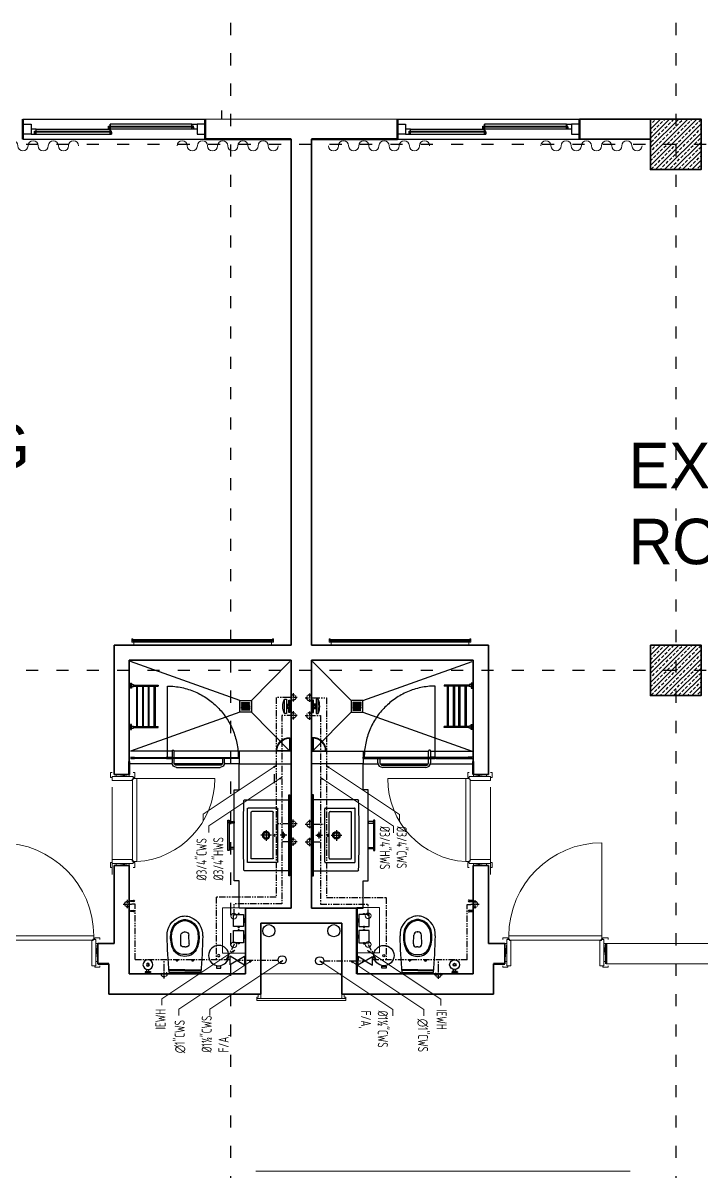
# Model space of a CAD drawing. Header units: millimetres. Extents: x 626118 to 667468, y 4481694 to 4492717.
# Drawn here: x 646910 to 647580, y 4484726 to 4485861 of the extents above; entities that cross this region are included whole.
import ezdxf

# ---------------------------------------------------------------- set-up
doc = ezdxf.new("R2010")
doc.units = ezdxf.units.MM
for name, pattern in [('ACAD_ISO03W100', [30, 12, -18]), ('DASHDOT', [1, 0.5, -0.25, 0, -0.25]), ('DUZ', [500, 500]), ('HIDDEN', [0.375, 0.25, -0.125]), ('HIDDEN2', [0.1875, 0.125, -0.0625]), ('PHANTOM', [2.5, 1.25, -0.25, 0.25, -0.25, 0.25, -0.25])]:
    doc.linetypes.add(name, pattern=pattern)
doc.layers.get('0').update_dxf_attribs({"color": 1, "linetype": 'DUZ'})
for name, color, linetype in [('0 MC MAHAL', 94, 'Continuous'), ('a_cam', 161, 'Continuous'), ('a_gorunus', 233, 'Continuous'), ('a_mobilya', 1, 'Continuous'), ('a_mobilya_tarama', 253, 'Continuous'), ('a_seramik', 241, 'Continuous'), ('a_seramik_tarama', 85, 'Continuous'), ('a_vitrifiye', 195, 'Continuous'), ('AGAC', 116, 'Continuous'), ('CWS', 2, 'DASHDOT'), ('GI-PIPE', 4, 'Continuous'), ('KOLTAR_F', 145, 'Continuous'), ('PEN', 161, 'Continuous'), ('PL-CWS', 80, 'PHANTOM'), ('PL_TEXT', 3, 'Continuous'), ('söve', 26, 'DUZ'), ('TESİSAT', 57, 'Continuous')]:
    doc.layers.add(name, color=color, linetype=linetype)
for name, color, linetype, lineweight in [('cam', 143, 'Continuous', 20), ('DUV', 220, 'Continuous', 50), ('DUVAR', 7, 'Continuous', 35), ('FE_MOBTEF.2', 33, 'Continuous', 18), ('FE_PERDE', 205, 'Continuous', 15), ('gor25', 142, 'Continuous', 25), ('iç duvar', 7, 'Continuous', 50), ('KAPEN', 151, 'Continuous', 9), ('KOLON_F', 3, 'Continuous', 35), ('sabt_tef', 181, 'Continuous', 30), ('WH', 7, 'Continuous', 5)]:
    doc.layers.add(name, color=color, linetype=linetype, lineweight=lineweight)
doc.styles.add('din.shx', font='din.shx', dxfattribs={"width": 0.7})

# ---------------------------------------------------------------- blocks, each defined once
blk = doc.blocks.new('new block')
at = {"layer": 'KAPEN'}
for p, q in [((105202.053, 48261.86), (105202.02, 48261.86)), ((105202.053, 48261.853), (105202.053, 48261.86)), ((105202.063, 48261.853), (105202.053, 48261.853)), ((105202.063, 48261.047), (105202.063, 48261.853)), ((105201.25, 48261.04), (105202.053, 48261.04)), ((105202.053, 48261.047), (105202.063, 48261.047)), ((105202.053, 48261.04), (105202.053, 48261.047))]:
    blk.add_line(p, q, dxfattribs=at)
for points in [[(105202.055, 48261.92), (105202.04, 48261.92), (105202.04, 48261.87), (105202.055, 48261.87)], [(105202.265, 48261.92), (105202.28, 48261.92), (105202.28, 48261.87), (105202.265, 48261.87)], [(105202.02, 48261.04), (105202.02, 48261.86)], [(105202.225, 48261.88), (105202.225, 48261.9), (105202.095, 48261.88), (105202.095, 48261.9)], [(105202.055, 48260.98), (105202.04, 48260.98), (105202.04, 48261.03), (105202.055, 48261.03)], [(105202.225, 48261.02), (105202.225, 48261), (105202.095, 48261.02), (105202.095, 48261)], [(105202.265, 48260.98), (105202.28, 48260.98), (105202.28, 48261.03), (105202.265, 48261.03)]]:
    blk.add_lwpolyline(points, dxfattribs=at)
for points in [[(105202.055, 48261.88), (105202.055, 48261.855), (105202.065, 48261.855), (105202.065, 48261.84), (105202.265, 48261.84), (105202.265, 48261.88)], [(105202.055, 48261.02), (105202.055, 48261.045), (105202.065, 48261.045), (105202.065, 48261.06), (105202.265, 48261.06), (105202.265, 48261.02)]]:
    blk.add_lwpolyline(points, close=True, dxfattribs=at)
blk.add_arc((105202.071, 48261.04), 0.822, 93.6023, 180, dxfattribs=at)
blk = doc.blocks.new('K210')
for p, q in [((0.04, 0.985), (0.04, 0.032)), ((0.04, 0.032), (0.047, 0.032)), ((0.047, 0.032), (0.047, 0.022)), ((0.047, 0.022), (0.953, 0.022)), ((0.953, 0.032), (0.96, 0.032)), ((0.953, 0.022), (0.953, 0.032)), ((0.96, 0.032), (0.96, 0.065))]:
    blk.add_line(p, q)
for points in [[(-0.02, 0.03), (-0.02, 0.045), (0.03, 0.045), (0.03, 0.03)], [(0.04, 0.065), (0.96, 0.065)], [(1.02, 0.03), (1.02, 0.045), (0.97, 0.045), (0.97, 0.03)], [(0.02, -0.19), (0, -0.19), (0.02, -0.01), (0, -0.01)], [(0.98, -0.19), (1, -0.19), (0.98, -0.01), (1, -0.01)], [(-0.02, -0.23), (-0.02, -0.245), (0.03, -0.245), (0.03, -0.23)], [(1.02, -0.23), (1.02, -0.245), (0.97, -0.245), (0.97, -0.23)]]:
    blk.add_lwpolyline(points)
for points in [[(0.02, 0.03), (0.045, 0.03), (0.045, 0.02), (0.06, 0.02), (0.06, -0.23), (0.02, -0.23)], [(0.98, 0.03), (0.955, 0.03), (0.955, 0.02), (0.94, 0.02), (0.94, -0.23), (0.98, -0.23)]]:
    blk.add_lwpolyline(points, close=True)
blk.add_arc((0.04, 0.065), 0.92, 0, 90)
blk = doc.blocks.new('rgtkjıtdkfgölv')
at = {"layer": 'FE_MOBTEF.2'}
for p, q in [((104445.908, 48877.932), (104445.888, 48877.932)), ((104445.888, 48877.932), (104445.888, 48877.902)), ((104445.888, 48877.902), (104445.898, 48877.902)), ((104445.898, 48877.914), (104445.898, 48877.922)), ((104445.898, 48877.922), (104447.278, 48877.922)), ((104445.898, 48877.922), (104445.908, 48877.922)), ((104445.898, 48877.902), (104445.898, 48877.922)), ((104445.898, 48877.908), (104445.898, 48877.914)), ((104445.898, 48877.914), (104447.278, 48877.914)), ((104447.278, 48877.914), (104445.898, 48877.914)), ((104447.278, 48877.908), (104445.898, 48877.908)), ((104445.908, 48877.932), (104445.908, 48877.962)), ((104445.908, 48877.922), (104445.908, 48877.932)), ((104447.261, 48877.932), (104445.914, 48877.932)), ((104447.268, 48877.932), (104447.268, 48877.962)), ((104447.268, 48877.932), (104447.288, 48877.932)), ((104447.268, 48877.922), (104447.268, 48877.932)), ((104447.278, 48877.922), (104447.268, 48877.922)), ((104447.278, 48877.902), (104447.278, 48877.922)), ((104447.278, 48877.922), (104447.278, 48877.914)), ((104447.278, 48877.914), (104447.278, 48877.908)), ((104447.288, 48877.902), (104447.278, 48877.902)), ((104447.288, 48877.932), (104447.288, 48877.902))]:
    blk.add_line(p, q, dxfattribs=at)
blk = doc.blocks.new('urejjnjf')
at = {"layer": 'sabt_tef'}
for p, q in [((104450.066, 49042.304), (104449.756, 49042.304)), ((104449.911, 49042.284), (104449.756, 49042.284)), ((104449.911, 49042.276), (104449.756, 49042.276)), ((104449.911, 49042.284), (104450.066, 49042.284)), ((104449.911, 49042.276), (104450.066, 49042.276)), ((104449.846, 49042.184), (104449.822, 49042.184)), ((104449.834, 49042.195), (104449.834, 49042.184)), ((104449.834, 49042.173), (104449.834, 49042.184)), ((104449.976, 49042.184), (104450.001, 49042.184)), ((104449.989, 49042.195), (104449.989, 49042.184)), ((104449.989, 49042.173), (104449.989, 49042.184)), ((104449.87, 49042.02), (104449.872, 49041.935)), ((104449.911, 49042.051), (104449.9, 49042.051)), ((104449.911, 49042.051), (104449.923, 49042.051)), ((104449.953, 49042.02), (104449.95, 49041.935)), ((104449.911, 49041.901), (104449.907, 49041.901)), ((104449.907, 49041.901), (104449.911, 49041.901)), ((104449.915, 49041.901), (104449.911, 49041.901)), ((104449.911, 49041.901), (104449.915, 49041.901))]:
    blk.add_line(p, q, dxfattribs=at)
for centre, major_axis, start_param, end_param in [((104454.736, 49041.852), (3.536, 3.536), 2.265542, 2.338186), ((104445.087, 49041.852), (-3.536, 3.536), 3.944999, 4.017643), ((104449.911, 49042.014), (0.0919, 0.0919), 0.785398, 1.997007), ((104449.9, 49042.015), (-0.0778, 0.0778), -0.884575, 0.555132), ((104449.834, 49042.184), (-0.0053, 0.0053), 3.926991, 7.068583), ((104449.834, 49042.184), (0.0053, 0.0053), 2.356194, 5.497787), ((104449.911, 49042.014), (-0.0919, 0.0919), 4.286178, 5.497787), ((104449.922, 49042.015), (0.0778, 0.0778), 5.728053, 7.16776), ((104449.989, 49042.184), (-0.0053, 0.0053), 3.926991, 7.068583), ((104449.989, 49042.184), (0.0053, 0.0053), 2.356194, 5.497787), ((104450.07, 49041.955), (0.212, 0.212), 1.997007, 2.51551), ((104450.07, 49041.955), (0.205, 0.205), 2.057267, 2.51551), ((104449.9, 49042.021), (0.0212, 0.0212), 0.785398, 2.385987), ((104449.923, 49042.021), (-0.0212, 0.0212), 3.897198, 5.497787), ((104449.752, 49041.955), (0.205, 0.205), 5.338472, 5.796715), ((104449.752, 49041.955), (0.212, 0.212), 5.338472, 5.856974), ((104449.926, 49041.931), (-0.134, 0.134), 0.731068, 1.971798), ((104449.926, 49041.931), (0.109, 0.109), 2.51551, 3.542594), ((104449.926, 49041.931), (-0.102, 0.102), 0.944713, 1.971798), ((104449.907, 49041.936), (-0.0247, 0.0247), 0.815191, 2.356194), ((104449.915, 49041.936), (0.0247, 0.0247), 3.926991, 5.467994), ((104449.896, 49041.931), (-0.102, 0.102), 2.740591, 3.767676), ((104449.896, 49041.931), (-0.109, 0.109), 2.740591, 3.767676), ((104449.896, 49041.931), (0.134, 0.134), 4.311388, 5.552117), ((104449.911, 49041.894), (0.0806, 0.0806), 3.542594, 3.926991), ((104449.911, 49041.894), (0.0735, 0.0735), 3.542594, 3.926991), ((104449.911, 49041.894), (-0.0735, 0.0735), 2.356194, 2.740591), ((104449.911, 49041.894), (-0.0806, 0.0806), 2.356194, 2.740591), ((104449.911, 49041.894), (0.106, 0.106), 3.542594, 3.926991), ((104449.911, 49041.894), (-0.106, 0.106), 2.356194, 2.740591)]:
    blk.add_ellipse(centre, major_axis=major_axis, ratio=1, start_param=start_param, end_param=end_param, dxfattribs=at)
blk = doc.blocks.new('sj4rıekfsdöşlçdoeköd')
blk.add_line((104449.338, 48901.752), (104449.338, 48901.767))
at = {"layer": 'a_cam'}
for p, q in [((104448.32, 48901.126), (104448.32, 48901.118)), ((104448.668, 48901.126), (104448.32, 48901.126)), ((104448.32, 48901.118), (104448.668, 48901.118)), ((104448.668, 48901.118), (104448.668, 48901.126)), ((104448.686, 48901.126), (104448.686, 48901.118)), ((104449.378, 48901.126), (104448.686, 48901.126)), ((104448.686, 48901.118), (104449.378, 48901.118)), ((104449.378, 48901.118), (104449.378, 48901.126))]:
    blk.add_line(p, q, dxfattribs=at)
at = {"layer": 'a_gorunus'}
for p, q in [((104448.724, 48901.18), (104448.312, 48901.18)), ((104449.221, 48901.18), (104448.746, 48901.18)), ((104449.388, 48901.18), (104449.242, 48901.18)), ((104448.723, 48901.056), (104448.312, 48901.056)), ((104449.388, 48901.056), (104448.743, 48901.056))]:
    blk.add_line(p, q, dxfattribs=at)
at = {"layer": 'a_mobilya'}
for p, q in [((104448.723, 48901.126), (104448.723, 48901.17)), ((104448.743, 48901.17), (104448.743, 48901.126)), ((104448.768, 48901.215), (104449.198, 48901.215)), ((104449.198, 48901.195), (104448.768, 48901.195)), ((104449.223, 48901.126), (104449.223, 48901.17)), ((104449.243, 48901.17), (104449.243, 48901.126)), ((104448.723, 48901.055), (104448.723, 48901.118)), ((104448.743, 48901.118), (104448.743, 48901.055))]:
    blk.add_line(p, q, dxfattribs=at)
for centre, major_axis, start_param, end_param in [((104448.768, 48901.17), (0.0318, 0.0318), 0.785398, 2.356194), ((104448.768, 48901.17), (0.0177, 0.0177), 0.785398, 2.356194), ((104449.198, 48901.17), (-0.0318, 0.0318), 3.926991, 5.497787), ((104449.198, 48901.17), (-0.0177, 0.0177), 3.926991, 5.497787), ((104448.733, 48901.055), (0.00707, 0.00707), 2.356194, 5.497787)]:
    blk.add_ellipse(centre, major_axis=major_axis, ratio=1, start_param=start_param, end_param=end_param, dxfattribs=at)
at = {"layer": 'a_mobilya_tarama', "linetype": 'HIDDEN2', "ltscale": 200}
for p, q in [((104449.393, 48900.67), (104448.312, 48901.056)), ((104449.508, 48900.67), (104449.888, 48901.056)), ((104449.41, 48900.626), (104449.41, 48900.621)), ((104449.49, 48900.626), (104449.41, 48900.626)), ((104449.41, 48900.621), (104449.49, 48900.621)), ((104449.41, 48900.603), (104449.41, 48900.598)), ((104449.49, 48900.603), (104449.41, 48900.603)), ((104449.41, 48900.598), (104449.49, 48900.598)), ((104449.41, 48900.592), (104449.41, 48900.587)), ((104449.49, 48900.592), (104449.41, 48900.592)), ((104449.41, 48900.587), (104449.49, 48900.587)), ((104449.41, 48900.58), (104449.41, 48900.575)), ((104449.49, 48900.58), (104449.41, 48900.58)), ((104449.41, 48900.575), (104449.49, 48900.575)), ((104449.411, 48900.65), (104449.411, 48900.645)), ((104449.491, 48900.65), (104449.411, 48900.65)), ((104449.411, 48900.645), (104449.491, 48900.645)), ((104449.411, 48900.638), (104449.411, 48900.633)), ((104449.491, 48900.638), (104449.411, 48900.638)), ((104449.411, 48900.633), (104449.491, 48900.633)), ((104449.411, 48900.615), (104449.411, 48900.61)), ((104449.491, 48900.615), (104449.411, 48900.615)), ((104449.411, 48900.61), (104449.491, 48900.61)), ((104449.49, 48900.621), (104449.49, 48900.626)), ((104449.49, 48900.598), (104449.49, 48900.603)), ((104449.49, 48900.587), (104449.49, 48900.592)), ((104449.49, 48900.575), (104449.49, 48900.58)), ((104449.491, 48900.645), (104449.491, 48900.65)), ((104449.491, 48900.633), (104449.491, 48900.638)), ((104449.491, 48900.61), (104449.491, 48900.615)), ((104449.393, 48900.555), (104448.312, 48900.168)), ((104449.508, 48900.555), (104449.888, 48900.168))]:
    blk.add_line(p, q, dxfattribs=at)
at = {"layer": 'a_seramik'}
for p, q in [((104449.388, 48902.606), (104449.388, 48902.337)), ((104449.45, 48902.606), (104449.388, 48902.606)), ((104449.338, 48902.337), (104449.338, 48901.437)), ((104449.388, 48902.337), (104449.338, 48902.337)), ((104449.338, 48901.437), (104449.388, 48901.437)), ((104449.388, 48901.437), (104449.388, 48901.18)), ((104449.388, 48901.18), (104449.9, 48901.18)), ((104449.388, 48901.056), (104449.388, 48901.18)), ((104449.9, 48901.056), (104449.388, 48901.056))]:
    blk.add_line(p, q, dxfattribs=at)
at = {"layer": 'a_seramik_tarama'}
for p, q in [((104448.85, 48901.18), (104448.85, 48901.195)), ((104449.15, 48901.18), (104449.15, 48901.195))]:
    blk.add_line(p, q, dxfattribs=at)
at = {"layer": 'a_vitrifiye'}
for p, q in [((104449.888, 48901.487), (104449.888, 48902.287)), ((104448.352, 48901.129), (104448.312, 48901.129)), ((104448.312, 48901.114), (104448.352, 48901.114)), ((104448.315, 48901.126), (104448.352, 48901.126)), ((104448.352, 48901.117), (104448.315, 48901.117)), ((104448.352, 48901.126), (104448.352, 48901.129)), ((104448.352, 48901.114), (104448.352, 48901.117)), ((104448.668, 48901.129), (104448.678, 48901.129)), ((104448.668, 48901.114), (104448.668, 48901.129)), ((104448.678, 48901.114), (104448.668, 48901.114)), ((104448.678, 48901.129), (104448.678, 48901.114)), ((104448.678, 48901.114), (104448.718, 48901.114)), ((104448.681, 48901.117), (104448.681, 48901.126)), ((104448.681, 48901.126), (104448.718, 48901.126)), ((104448.718, 48901.117), (104448.681, 48901.117)), ((104449.378, 48901.129), (104449.378, 48901.114)), ((104449.378, 48901.129), (104449.378, 48901.114)), ((104449.388, 48901.129), (104449.378, 48901.129)), ((104449.378, 48901.114), (104449.388, 48901.114)), ((104449.388, 48901.129), (104449.388, 48901.114)), ((104449.388, 48901.114), (104449.388, 48901.129))]:
    blk.add_line(p, q, dxfattribs=at)
at = {"layer": 'a_vitrifiye', "linetype": 'HIDDEN', "ltscale": 10}
for p, q in [((104448.678, 48901.129), (104448.678, 48900.411)), ((104448.718, 48901.129), (104448.678, 48901.129))]:
    blk.add_line(p, q, dxfattribs=at)
at = {"layer": 'a_vitrifiye', "linetype": 'HIDDEN'}
for p, q in [((104448.718, 48901.129), (104448.718, 48901.126)), ((104448.718, 48901.114), (104448.718, 48901.117))]:
    blk.add_line(p, q, dxfattribs=at)
at = {"layer": 'a_vitrifiye', "linetype": 'HIDDEN', "ltscale": 10}
blk.add_ellipse((104448.672, 48901.117), major_axis=(-0.499, 0.499), ratio=1, start_param=2.364699, end_param=3.928437, dxfattribs=at)
at = {"layer": 'sabt_tef'}
for p, q in [((104448.457, 48903.238), (104448.457, 48903.244)), ((104448.512, 48903.244), (104448.457, 48903.244)), ((104448.512, 48903.238), (104448.457, 48903.238)), ((104448.46, 48903.234), (104448.46, 48903.238)), ((104448.46, 48903.234), (104448.509, 48903.234)), ((104448.475, 48903.232), (104448.475, 48903.214)), ((104448.495, 48903.232), (104448.495, 48903.214)), ((104448.509, 48903.234), (104448.509, 48903.238)), ((104448.512, 48903.238), (104448.512, 48903.244)), ((104449.162, 48903.202), (104449.205, 48903.202)), ((104449.162, 48903.181), (104449.162, 48903.202)), ((104449.205, 48903.181), (104449.162, 48903.181)), ((104449.205, 48903.202), (104449.205, 48903.181)), ((104449.375, 48902.959), (104449.375, 48902.949)), ((104449.385, 48902.959), (104449.375, 48902.959)), ((104449.385, 48902.949), (104449.385, 48902.959)), ((104449.43, 48902.949), (104449.33, 48902.949)), ((104449.33, 48902.949), (104449.33, 48902.829)), ((104449.375, 48902.949), (104449.385, 48902.949)), ((104449.43, 48902.829), (104449.43, 48902.949)), ((104449.43, 48902.892), (104449.435, 48902.892)), ((104449.435, 48902.887), (104449.43, 48902.887)), ((104449.435, 48902.904), (104449.445, 48902.904)), ((104449.435, 48902.874), (104449.435, 48902.904)), ((104449.435, 48902.892), (104449.435, 48902.887)), ((104449.445, 48902.874), (104449.435, 48902.874)), ((104449.445, 48902.904), (104449.445, 48902.874)), ((104449.33, 48902.829), (104449.43, 48902.829)), ((104449.43, 48902.789), (104449.33, 48902.789)), ((104449.33, 48902.789), (104449.33, 48902.669)), ((104449.375, 48902.829), (104449.385, 48902.829)), ((104449.375, 48902.819), (104449.375, 48902.829)), ((104449.385, 48902.819), (104449.375, 48902.819)), ((104449.375, 48902.799), (104449.375, 48902.789)), ((104449.385, 48902.799), (104449.375, 48902.799)), ((104449.375, 48902.789), (104449.385, 48902.789)), ((104449.385, 48902.829), (104449.385, 48902.819)), ((104449.385, 48902.789), (104449.385, 48902.799)), ((104449.43, 48902.669), (104449.43, 48902.789)), ((104449.43, 48902.732), (104449.435, 48902.732)), ((104449.435, 48902.727), (104449.43, 48902.727)), ((104449.435, 48902.744), (104449.445, 48902.744)), ((104449.435, 48902.714), (104449.435, 48902.744)), ((104449.435, 48902.732), (104449.435, 48902.727)), ((104449.445, 48902.744), (104449.445, 48902.714)), ((104448.312, 48902.641), (104448.312, 48902.631)), ((104448.342, 48902.641), (104448.312, 48902.641)), ((104448.312, 48902.631), (104448.342, 48902.631)), ((104448.342, 48902.641), (104448.342, 48902.645)), ((104448.342, 48902.627), (104448.342, 48902.631)), ((104449.33, 48902.669), (104449.43, 48902.669)), ((104449.375, 48902.669), (104449.385, 48902.669)), ((104449.375, 48902.659), (104449.375, 48902.669)), ((104449.385, 48902.659), (104449.375, 48902.659)), ((104449.385, 48902.669), (104449.385, 48902.659)), ((104449.445, 48902.714), (104449.435, 48902.714)), ((104448.312, 48902.541), (104448.312, 48902.531)), ((104448.342, 48902.541), (104448.312, 48902.541)), ((104448.312, 48902.531), (104448.342, 48902.531)), ((104448.342, 48902.541), (104448.342, 48902.545)), ((104448.342, 48902.527), (104448.342, 48902.531)), ((104449.878, 48902.287), (104449.878, 48901.487)), ((104449.888, 48902.287), (104449.878, 48902.287)), ((104449.881, 48902.237), (104449.44, 48902.237)), ((104449.761, 48902.157), (104449.475, 48902.157)), ((104449.888, 48901.544), (104449.888, 48902.23)), ((104449.468, 48902.15), (104449.468, 48901.624)), ((104449.504, 48902.114), (104449.504, 48901.66)), ((104449.716, 48902.121), (104449.511, 48902.121)), ((104449.723, 48902.114), (104449.723, 48901.66)), ((104449.768, 48902.15), (104449.768, 48901.624)), ((104449.273, 48902.037), (104449.273, 48901.737)), ((104449.288, 48902.037), (104449.273, 48902.037)), ((104449.288, 48901.737), (104449.288, 48902.037)), ((104449.288, 48902.007), (104449.288, 48902.022)), ((104449.288, 48902.022), (104449.338, 48902.022)), ((104449.338, 48902.007), (104449.288, 48902.007)), ((104449.653, 48901.835), (104449.653, 48901.94)), ((104449.706, 48901.887), (104449.601, 48901.887)), ((104449.856, 48901.887), (104449.791, 48901.887)), ((104449.823, 48901.92), (104449.823, 48901.854)), ((104449.273, 48901.737), (104449.288, 48901.737)), ((104449.288, 48901.767), (104449.288, 48901.752)), ((104449.338, 48901.767), (104449.288, 48901.767)), ((104449.288, 48901.752), (104449.338, 48901.752)), ((104449.761, 48901.617), (104449.475, 48901.617)), ((104449.716, 48901.653), (104449.511, 48901.653)), ((104449.44, 48901.537), (104449.881, 48901.537)), ((104449.878, 48901.487), (104449.888, 48901.487)), ((104449.888, 48901.056), (104449.754, 48901.056)), ((104449.883, 48901.051), (104449.759, 48901.051)), ((104449.883, 48900.927), (104449.883, 48901.051)), ((104449.888, 48900.922), (104449.888, 48901.056)), ((104448.312, 48900.792), (104448.312, 48900.842)), ((104448.312, 48900.842), (104448.322, 48900.842)), ((104448.322, 48900.842), (104448.322, 48900.792)), ((104448.322, 48900.827), (104448.342, 48900.827)), ((104448.322, 48900.807), (104448.342, 48900.807)), ((104448.342, 48900.827), (104448.342, 48900.807)), ((104448.342, 48900.822), (104448.587, 48900.822)), ((104448.342, 48900.812), (104448.587, 48900.812)), ((104448.372, 48900.812), (104448.382, 48900.812)), ((104448.372, 48900.412), (104448.372, 48900.812)), ((104448.382, 48900.812), (104448.382, 48900.412)), ((104448.432, 48900.812), (104448.442, 48900.812)), ((104448.432, 48900.412), (104448.432, 48900.812)), ((104448.442, 48900.812), (104448.442, 48900.412)), ((104448.487, 48900.812), (104448.497, 48900.812)), ((104448.487, 48900.412), (104448.487, 48900.812)), ((104448.497, 48900.812), (104448.497, 48900.412)), ((104448.557, 48900.812), (104448.547, 48900.812)), ((104448.547, 48900.812), (104448.547, 48900.412)), ((104448.557, 48900.412), (104448.557, 48900.812)), ((104448.587, 48900.822), (104448.587, 48900.812)), ((104448.322, 48900.792), (104448.312, 48900.792)), ((104449.853, 48900.682), (104449.833, 48900.682)), ((104449.833, 48900.682), (104449.833, 48900.542)), ((104449.853, 48900.682), (104449.833, 48900.682)), ((104449.853, 48900.617), (104449.853, 48900.682)), ((104449.853, 48900.542), (104449.853, 48900.682)), ((104449.393, 48900.67), (104449.393, 48900.555)), ((104449.508, 48900.67), (104449.393, 48900.67)), ((104449.508, 48900.555), (104449.508, 48900.67)), ((104449.865, 48900.617), (104449.853, 48900.617)), ((104449.865, 48900.617), (104449.853, 48900.617)), ((104449.853, 48900.542), (104449.853, 48900.607)), ((104449.853, 48900.607), (104449.865, 48900.607)), ((104449.853, 48900.607), (104449.865, 48900.607)), ((104449.858, 48900.632), (104449.858, 48900.617)), ((104449.878, 48900.632), (104449.858, 48900.632)), ((104449.858, 48900.607), (104449.858, 48900.592)), ((104449.858, 48900.592), (104449.878, 48900.592)), ((104449.888, 48900.624), (104449.863, 48900.624)), ((104449.863, 48900.624), (104449.863, 48900.622)), ((104449.863, 48900.622), (104449.863, 48900.624)), ((104449.863, 48900.624), (104449.888, 48900.624)), ((104449.863, 48900.622), (104449.873, 48900.622)), ((104449.883, 48900.622), (104449.863, 48900.622)), ((104449.873, 48900.602), (104449.863, 48900.602)), ((104449.863, 48900.602), (104449.863, 48900.6)), ((104449.863, 48900.6), (104449.863, 48900.602)), ((104449.863, 48900.602), (104449.883, 48900.602)), ((104449.863, 48900.6), (104449.888, 48900.6)), ((104449.888, 48900.6), (104449.863, 48900.6)), ((104449.878, 48900.672), (104449.878, 48900.624)), ((104449.888, 48900.672), (104449.878, 48900.672)), ((104449.878, 48900.624), (104449.878, 48900.632)), ((104449.878, 48900.592), (104449.878, 48900.6)), ((104449.878, 48900.6), (104449.878, 48900.552)), ((104449.883, 48900.602), (104449.883, 48900.622)), ((104449.888, 48900.552), (104449.888, 48900.672)), ((104449.888, 48900.6), (104449.888, 48900.624)), ((104449.888, 48900.624), (104449.888, 48900.6)), ((104449.393, 48900.555), (104449.508, 48900.555)), ((104449.833, 48900.542), (104449.853, 48900.542)), ((104449.833, 48900.542), (104449.853, 48900.542)), ((104449.878, 48900.552), (104449.888, 48900.552)), ((104448.312, 48900.432), (104448.312, 48900.382)), ((104448.322, 48900.432), (104448.312, 48900.432)), ((104448.312, 48900.382), (104448.322, 48900.382)), ((104448.322, 48900.382), (104448.322, 48900.432)), ((104448.322, 48900.417), (104448.342, 48900.417)), ((104448.322, 48900.397), (104448.342, 48900.397)), ((104448.342, 48900.397), (104448.342, 48900.417)), ((104448.342, 48900.412), (104448.587, 48900.412)), ((104448.342, 48900.402), (104448.587, 48900.402)), ((104448.382, 48900.412), (104448.372, 48900.412)), ((104448.442, 48900.412), (104448.432, 48900.412)), ((104448.497, 48900.412), (104448.487, 48900.412)), ((104448.547, 48900.412), (104448.557, 48900.412)), ((104448.587, 48900.402), (104448.587, 48900.412))]:
    blk.add_line(p, q, dxfattribs=at)
for centre, major_axis, ratio, start_param, end_param in [((104448.485, 48903.166), (0.0346, 0.0346), 1, 0.785398, 7.068583), ((104448.485, 48903.166), (0.0099, 0.0099), 1, 0.785398, 7.068583), ((104448.485, 48903.166), (-0.00707, 0.00707), 1, -0.785398, 5.497787), ((104449.184, 48903.076), (-0.0708, 0.0708), 1, -0.785398, 5.497787), ((104449.184, 48903.076), (0.00765, 0.00765), 1, 0.785398, 7.068583), ((104448.342, 48902.636), (0.00636, 0.00636), 1, 3.926991, 7.068583), ((104448.342, 48902.536), (0.00636, 0.00636), 1, 3.926991, 7.068583), ((104461.193, 48901.887), (8.319, 8.319), 1, 2.327015, 2.385374), ((104449.44, 48902.23), (-0.00495, 0.00495), 1, -0.785398, 0.751244), ((104449.475, 48902.15), (-0.00495, 0.00495), 1, -0.785398, 0.785398), ((104449.761, 48902.15), (-0.00495, 0.00495), 1, 3.926991, 5.497787), ((104449.881, 48902.23), (-0.00495, 0.00495), 1, 3.926991, 5.497787), ((104449.511, 48902.114), (-0.00495, 0.00495), 1, -0.785398, 0.785398), ((104449.716, 48902.114), (-0.00495, 0.00495), 1, 3.926991, 5.497787), ((104449.653, 48901.887), (0.0265, 0.0265), 1, 3.926991, 10.210176), ((104449.653, 48901.887), (0.0184, 0.0184), 1, 3.926991, 10.210176), ((104449.737, 48901.887), (0, 0.0123), 0.321168, 0, 6.283185), ((104449.823, 48901.887), (0.0124, 0.0124), 1, 3.926991, 10.210176), ((104449.475, 48901.624), (0.00495, 0.00495), 1, 2.356194, 3.926991), ((104449.511, 48901.66), (0.00495, 0.00495), 1, 2.356194, 3.926991), ((104449.716, 48901.66), (0.00495, 0.00495), 1, 3.926991, 5.497787), ((104449.761, 48901.624), (0.00495, 0.00495), 1, 3.926991, 5.497787), ((104449.44, 48901.544), (-0.00495, 0.00495), 1, 0.819553, 2.356194), ((104449.881, 48901.544), (0.00495, 0.00495), 1, 3.926991, 5.497787), ((104449.884, 48901.052), (-0.0917, 0.0917), 1, 0.751374, 2.390218), ((104449.884, 48901.052), (-0.0882, 0.0882), 1, 0.790124, 2.351469), ((104449.989, 48900.612), (0.121, 0.121), 1, 1.934008, 2.778381), ((104449.989, 48900.612), (0.121, 0.121), 1, 1.934008, 2.778381), ((104449.873, 48900.612), (0.00707, 0.00707), 1, 0.785398, 7.068583), ((104449.873, 48900.612), (-0.00707, 0.00707), 1, -0.785398, 0.261799), ((104449.873, 48900.612), (0.00707, 0.00707), 1, 2.879793, 3.926991)]:
    blk.add_ellipse(centre, major_axis=major_axis, ratio=ratio, start_param=start_param, end_param=end_param, dxfattribs=at)
at = {"layer": '0 MC MAHAL'}
blk.add_blockref('urejjnjf', (-1.061, -139.06), dxfattribs=at)
blk = doc.blocks.new('GEN_BLOCK00601')
at = {"linetype": 'Continuous', "ltscale": 50}
for centre, start, end in [((50, 50), 0, 180), ((150, 50), 180, 0), ((250, 50), 0, 180), ((350, 50), 180, 0), ((450, 50), 0, 180), ((550, 50), 180, 0), ((650, 50), 0, 180), ((750, 50), 180, 0), ((850, 50), 0, 180), ((950, 50), 180, 0)]:
    blk.add_arc(centre, 50, start, end, dxfattribs=at)
for tag in ['FLOOR', 'Sfb']:
    blk.add_attdef(tag, (0, 0), '', height=1)
blk = doc.blocks.new('WH')
blk.add_lwpolyline([(-11.63, -8.07), (4.63, -8.07), (4.63, 0), (-11.63, 0)], close=True)
for centre in [(-8.63, -4.03), (1.63, -4.03)]:
    blk.add_circle(centre, 1.02)
blk = doc.blocks.new('GATE')
at = {"layer": 'GI-PIPE', "color": 1, "linetype": 'Continuous'}
for points in [[(0, 6.6), (-4.1, 13.3)], [(4, 13.3), (-4.1, 13.3)], [(0, 6.6), (4, 13.3)], [(0, 6.6), (-4, 0)], [(-4, 0), (4, 0)], [(0, 6.6), (4, 0)]]:
    blk.add_lwpolyline(points, dxfattribs=at)
blk = doc.blocks.new('DN PIPE')
at = {"color": 1}
for p, q in [((1.5, 0), (-1.5, 0)), ((0, -1.5, 0), (0, 1.5, 0))]:
    blk.add_line(p, q, dxfattribs=at)
blk.add_arc((0, 0, 0), 1, 230.6789, 129.3211, dxfattribs=at)
blk = doc.blocks.new('A$C9070866a')
at = {"layer": 'iç duvar', "color": 1, "linetype": 'Continuous', "lineweight": 5}
for p, q in [((54.5, 72.2, 0), (6.4, 0)), ((54.5, 72.2, 0), (52.5, 70.3)), ((54.5, 72.2, 0), (53.4, 69.6)), ((6.4, 0), (0, 0))]:
    blk.add_line(p, q, dxfattribs=at)
blk = doc.blocks.new('A$Caae8b343')
at = {"layer": 'PL-CWS', "ltscale": 5}
for p, q in [((256.1, 160.2, 0), (256.1, 163.7, 0)), ((310.8, 160.2), (256.1, 160.2)), ((310.8, 160.2), (310.8, 66.4, 0.6)), ((321.2, 131.6, 0), (310.8, 131.6, 0)), ((249.3, 20.9, 0), (249.3, 80, 0)), ((249.3, 80, 0), (311.2, 80, 0)), ((295.7, 62.3), (310.8, 70.2)), ((311.9, 18.5, 0), (311.9, 58, 0)), ((51.8, 8.3, 0), (51.8, 20.9, 0)), ((51.8, 20.9, 0), (249.3, 20.9, 0)), ((176.7, 8.4, 0), (176.7, 20.9, 0))]:
    blk.add_line(p, q, dxfattribs=at)
at = {"layer": 'PL-CWS', "color": 1, "ltscale": 5}
for p, q in [((256, 15.2, 0), (256, 62.3, 0)), ((267.4, 62.3), (256, 62.3)), ((69.5, 4.1, 0), (69.5, 15.2, 0)), ((69.5, 15.2, 0), (256, 15.2, 0)), ((194.3, 8.4, 0), (194.3, 15.2, 0))]:
    blk.add_line(p, q, dxfattribs=at)
at = {"layer": 'PL-CWS', "linetype": 'Continuous', "ltscale": 3}
blk.add_circle((311.9, 14.4, 0), 4.07, dxfattribs=at)
at = {"layer": 'CWS', "color": 1, "linetype": 'ByBlock', "ltscale": 3, "xscale": 1.075385678613699, "yscale": 1.075385678613699, "zscale": 1.075385678613699, "rotation": 359.7184051430769}
blk.add_blockref('GATE', (311.8, 52.2, 0.6), dxfattribs=at)
at = {"layer": 'iç duvar', "color": 1, "linetype": 'Continuous', "lineweight": 5, "rotation": 180}
for p in [(356.1, 133.9), (366.4, 117.2, 0), (173.6, 93.2, 0), (185.2, 87.4, 0), (366.4, 86.6, 0)]:
    blk.add_blockref('A$C9070866a', p, dxfattribs=at)
at = {"layer": 'PL-CWS', "color": 1, "linetype": 'ByBlock', "xscale": 2.765509595867254, "yscale": 2.765509595867254, "zscale": 2.765509595867254}
for p, rotation in [((256.1, 167.8, 0), 90), ((51.8, 4.1, 0), 270), ((69.5, 4.1, 0), 270), ((176.7, 4.2, 0), 270), ((194.3, 4.2, 0), 270)]:
    blk.add_blockref('DN PIPE', p, dxfattribs=dict(at, rotation=rotation))
blk.add_blockref('DN PIPE', (325.4, 131.6, 0), dxfattribs=at)
at = {"layer": 'WH', "xscale": -2.765509595867254, "yscale": 2.765509595867254, "zscale": 2.765509595867254, "rotation": 180}
blk.add_blockref('WH', (291.2, 51.1, 0), dxfattribs=at)
at = {"layer": 'PL_TEXT', "insert": (380, 139.8, 12.2), "char_height": 10, "width": 380, "attachment_point": 3, "line_spacing_factor": 1.26, "style": 'din.shx'}
blk.add_mtext('IEWH', dxfattribs=at)
at = {"layer": 'PL_TEXT', "char_height": 10, "width": 110.176, "attachment_point": 7, "style": 'din.shx'}
for s, insert in [('∅1"CWS', (369.2, 110.8)), ('%%C3/4"CWS\\P%%C3/4"HWS', (178.9, 73.7)), ('%%C1½"CWS \\PF/A, ', (361.2, 52.7))]:
    blk.add_mtext(s, dxfattribs=dict(at, insert=insert))
blk = doc.blocks.new('A$C30d42b69')
at = {"layer": 'PL-CWS', "ltscale": 5}
for p, q in [((163.7, 687.9, 0), (151, 687.9, 0)), ((151, 687.9, 0), (151, 490.3, 0)), ((163.6, 563, 0), (151, 563, 0)), ((151, 490.3, 0), (91.9, 490.3, 0)), ((91.9, 490.3, 0), (91.9, 428.4, 0)), ((11.8, 483.6, 0), (8.3, 483.6, 0)), ((11.8, 428.9), (11.8, 483.6)), ((109.7, 444), (101.8, 428.9)), ((11.8, 428.9), (105.6, 428.9, 0.6)), ((40.4, 418.4, 0), (40.4, 428.9, 0)), ((153.5, 427.8, 0), (114, 427.8, 0))]:
    blk.add_line(p, q, dxfattribs=at)
at = {"layer": 'PL-CWS', "color": 1, "ltscale": 5}
for p, q in [((167.8, 670.2, 0), (156.8, 670.2, 0)), ((156.8, 670.2, 0), (156.8, 483.7, 0)), ((163.6, 545.3, 0), (156.8, 545.3, 0)), ((156.8, 483.7, 0), (109.7, 483.7, 0)), ((109.7, 472.3), (109.7, 483.7))]:
    blk.add_line(p, q, dxfattribs=at)
at = {"layer": 'PL-CWS', "linetype": 'Continuous', "ltscale": 3}
blk.add_circle((157, 428.5, 0), 4.07, dxfattribs=at)
at = {"layer": 'söve'}
blk.add_line((149.1, 611.9), (149.1, 603.3), dxfattribs=at)
at = {"layer": 'CWS', "color": 1, "linetype": 'ByBlock', "ltscale": 3, "xscale": -1.075385678613699, "yscale": 1.075385678613699, "zscale": 1.075385678613699, "rotation": 90.28159485692315}
blk.add_blockref('GATE', (119.8, 427.8, 0.6), dxfattribs=at)
at = {"layer": 'iç duvar', "color": 1, "linetype": 'Continuous', "lineweight": 5, "xscale": -1, "rotation": 270}
for p in [(78.8, 566.1, 0), (84.5, 554.5, 0), (38.1, 383.6), (54.8, 373.3, 0), (85.4, 373.3, 0)]:
    blk.add_blockref('A$C9070866a', p, dxfattribs=at)
at = {"layer": 'PL-CWS', "color": 1, "linetype": 'ByBlock', "xscale": -2.765509595867254, "yscale": 2.765509595867254, "zscale": 2.765509595867254}
for p, rotation in [((167.8, 687.9, 0), 180), ((167.8, 670.2, 0), 180), ((167.7, 563, 0), 180), ((167.7, 545.3, 0), 180), ((40.4, 414.3, 0), 90)]:
    blk.add_blockref('DN PIPE', p, dxfattribs=dict(at, rotation=rotation))
blk.add_blockref('DN PIPE', (4.1, 483.6, 0), dxfattribs=at)
at = {"layer": 'WH', "xscale": 2.765509595867254, "yscale": 2.765509595867254, "zscale": 2.765509595867254, "rotation": 270}
blk.add_blockref('WH', (120.4, 447.8, 0), dxfattribs=at)
at = {"layer": 'PL_TEXT', "char_height": 10, "width": 110.176, "attachment_point": 7, "rotation": 90, "style": 'din.shx'}
for s, insert in [('%%C3/4"CWS\\P%%C3/4"HWS', (99, 507.1)), ('∅1"CWS', (61.4, 336.2)), ('%%C1½"CWS \\PF/A, ', (106.4, 336.9))]:
    blk.add_mtext(s, dxfattribs=dict(at, insert=insert))
at = {"layer": 'PL_TEXT', "insert": (31.8, 380, 12.2), "char_height": 10, "width": 380, "attachment_point": 3, "rotation": 90, "line_spacing_factor": 1.26, "style": 'din.shx'}
blk.add_mtext('IEWH', dxfattribs=at)

msp = doc.modelspace()

# ---------------------------------------------------------------- hatches: boundary and pattern name
at = {"layer": 'KOLTAR_F'}
h = msp.add_hatch(dxfattribs=at)
h.set_pattern_fill('ANSI33', color=256, style=0)
h.set_pattern_definition([(45, (-13053.9357, -18646.6584), (-4.4901280605, 4.4901280605), []), (45, (-13049.4456, -18646.6584), (-4.4901280605, 4.4901280605), [3.175, -1.5875])])
h.paths.add_polyline_path([(647529.54, 4485765.81), (647579.54, 4485765.81), (647579.54, 4485715.81), (647529.54, 4485715.81)])
h = msp.add_hatch(dxfattribs=at)
h.set_pattern_fill('ANSI33', color=256, style=0)
h.set_pattern_definition([(45, (-13053.9357, -19166.6584), (-4.4901280605, 4.4901280605), []), (45, (-13049.4456, -19166.6584), (-4.4901280605, 4.4901280605), [3.175, -1.5875])])
h.paths.add_polyline_path([(647529.54, 4485245.81), (647579.54, 4485245.81), (647579.54, 4485195.81), (647529.54, 4485195.81)])

# ---------------------------------------------------------------- linework, layer by layer
at = {"color": 232, "linetype": 'ACAD_ISO03W100'}
for p, q in [((647114.54, 4485860.81), (647114.54, 4482730.81)), ((647554.54, 4485860.81), (647554.54, 4482730.81)), ((649894.54, 4485740.81), (645954.54, 4485740.81)), ((649894.54, 4485220.81), (645954.54, 4485220.81))]:
    msp.add_line(p, q, dxfattribs=at)
at = {"layer": 'AGAC'}
for p, q in [((646909.54, 4485765.81), (647089.54, 4485765.81)), ((647279.54, 4485765.81), (647459.54, 4485765.81)), ((646909.54, 4485745.81), (647089.54, 4485745.81)), ((647279.54, 4485745.81), (647459.54, 4485745.81))]:
    msp.add_line(p, q, dxfattribs=at)
at = {"layer": 'cam'}
for p, q in [((647078.04, 4485758.81), (646994.04, 4485758.81)), ((647448.04, 4485758.81), (647364.04, 4485758.81)), ((646921.04, 4485753.81), (646997.04, 4485753.81)), ((646921.04, 4485753.31), (646997.04, 4485753.31)), ((646921.04, 4485752.81), (646997.04, 4485752.81)), ((647078.04, 4485758.31), (646994.04, 4485758.31)), ((647078.04, 4485757.81), (646994.04, 4485757.81)), ((647291.04, 4485753.81), (647367.04, 4485753.81)), ((647291.04, 4485753.31), (647367.04, 4485753.31)), ((647291.04, 4485752.81), (647367.04, 4485752.81)), ((647448.04, 4485758.31), (647364.04, 4485758.31)), ((647448.04, 4485757.81), (647364.04, 4485757.81))]:
    msp.add_line(p, q, dxfattribs=at)
at = {"layer": 'DUV'}
for p, q in [((646909.54, 4485745.81), (646909.54, 4485765.81)), ((647089.54, 4485745.81), (647089.54, 4485765.81)), ((647279.54, 4485745.81), (647279.54, 4485765.81)), ((647279.54, 4485745.81), (647279.54, 4485765.81)), ((647279.54, 4485745.81), (647279.54, 4485765.81)), ((647459.54, 4485745.81), (647459.54, 4485765.81)), ((647459.54, 4485745.81), (647459.54, 4485765.81)), ((647459.54, 4485745.81), (647459.54, 4485765.81)), ((647089.54, 4485745.81), (647174.54, 4485745.81)), ((647279.54, 4485745.81), (647194.54, 4485745.81)), ((647014.54, 4485130.81), (647014.54, 4485117.81)), ((647354.54, 4485130.81), (647354.54, 4485117.81)), ((647239.54, 4484985.81), (647239.54, 4484920.81)), ((647485.65, 4484950.81), (647485.65, 4484930.81)), ((646983.43, 4484930.81), (646994.54, 4484930.81)), ((647385.65, 4484930.81), (647374.54, 4484930.81))]:
    msp.add_line(p, q, dxfattribs=at)
at = {"layer": 'DUVAR'}
for p, q in [((646909.54, 4485745.81), (646909.54, 4485765.81)), ((647089.54, 4485745.81), (647089.54, 4485765.81)), ((647279.54, 4485745.81), (647279.54, 4485765.81)), ((647459.54, 4485765.81), (647529.54, 4485765.81)), ((647459.54, 4485745.81), (647459.54, 4485765.81)), ((647174.54, 4485745.81), (647089.54, 4485745.81)), ((647174.54, 4485745.81), (647174.54, 4485245.81)), ((647194.54, 4485745.81), (647194.54, 4485245.81)), ((647194.54, 4485745.81), (647279.54, 4485745.81)), ((647459.54, 4485745.81), (647529.54, 4485745.81)), ((646999.54, 4485245.81), (647174.54, 4485245.81)), ((646999.54, 4485245.81), (646999.54, 4485117.81)), ((647369.54, 4485245.81), (647194.54, 4485245.81)), ((647369.54, 4485245.81), (647369.54, 4485117.81)), ((647014.54, 4485230.81), (647174.54, 4485230.81)), ((647014.54, 4485230.81), (647014.54, 4485117.81)), ((647174.54, 4485230.81), (647174.54, 4484985.81)), ((647194.54, 4485230.81), (647194.54, 4484985.81)), ((647354.54, 4485230.81), (647194.54, 4485230.81)), ((647354.54, 4485230.81), (647354.54, 4485117.81)), ((647014.54, 4485117.81), (646999.54, 4485117.81)), ((647354.54, 4485117.81), (647369.54, 4485117.81)), ((646999.54, 4485027.81), (646999.54, 4484950.81)), ((646999.54, 4485027.81), (647014.54, 4485027.81)), ((647014.54, 4485027.81), (647014.54, 4484920.81)), ((647354.54, 4485027.81), (647354.54, 4484920.81)), ((647369.54, 4485027.81), (647354.54, 4485027.81)), ((647369.54, 4485027.81), (647369.54, 4484950.81)), ((647174.54, 4484985.81), (647129.54, 4484985.81)), ((647129.54, 4484985.81), (647129.54, 4484920.81)), ((647194.54, 4484985.81), (647239.54, 4484985.81)), ((647239.54, 4484985.81), (647239.54, 4484920.81)), ((647224.54, 4484970.81), (647144.54, 4484970.81)), ((647144.54, 4484970.81), (647144.54, 4484900.81)), ((647224.54, 4484970.81), (647224.54, 4484900.81)), ((646983.43, 4484950.81), (646999.54, 4484950.81)), ((646983.43, 4484950.81), (646983.43, 4484930.81)), ((647385.65, 4484950.81), (647369.54, 4484950.81)), ((647385.65, 4484950.81), (647385.65, 4484930.81)), ((646994.54, 4484930.81), (646983.43, 4484930.81)), ((646994.54, 4484930.81), (646994.54, 4484900.81)), ((647374.54, 4484930.81), (647374.54, 4484900.81)), ((647374.54, 4484930.81), (647385.65, 4484930.81)), ((647129.54, 4484920.81), (647014.54, 4484920.81)), ((647239.54, 4484920.81), (647354.54, 4484920.81)), ((647144.54, 4484900.81), (646994.54, 4484900.81)), ((647224.54, 4484900.81), (647374.54, 4484900.81))]:
    msp.add_line(p, q, dxfattribs=at)
at = {"layer": 'gor25'}
for p, q in [((647076.54, 4485760.81), (646995.54, 4485760.81)), ((647446.54, 4485760.81), (647365.54, 4485760.81)), ((646922.54, 4485755.81), (646995.54, 4485755.81)), ((646922.54, 4485750.81), (646995.54, 4485750.81)), ((647076.54, 4485755.81), (646995.54, 4485755.81)), ((647292.54, 4485755.81), (647365.54, 4485755.81)), ((647292.54, 4485750.81), (647365.54, 4485750.81)), ((647446.54, 4485755.81), (647365.54, 4485755.81))]:
    msp.add_line(p, q, dxfattribs=at)
at = {"layer": 'iç duvar', "color": 7, "lineweight": 18}
for p, q in [((647089.54, 4485765.81), (647279.54, 4485765.81)), ((647485.65, 4484950.81), (647544.54, 4484950.81)), ((647723.43, 4484950.81), (647544.54, 4484950.81)), ((647485.65, 4484930.81), (647564.54, 4484930.81)), ((647723.43, 4484930.81), (647549.54, 4484930.81))]:
    msp.add_line(p, q, dxfattribs=at)
at = {"layer": 'iç duvar', "color": 252, "linetype": 'Continuous', "lineweight": 5, "true_color": 0x939598}
msp.add_line((647509.54, 4484725.81), (647139.54, 4484725.81), dxfattribs=at)
at = {"layer": 'KAPEN'}
for p, q in [((646997.54, 4485019.07), (646997.54, 4485105.27)), ((647371.54, 4485019.07), (647371.54, 4485105.27)), ((647144.54, 4484920.81), (647224.54, 4484920.81))]:
    msp.add_line(p, q, dxfattribs=at)
for points in [[(647144.54, 4484896.31), (647140.54, 4484896.31), (647140.54, 4484897.81), (647142.04, 4484897.81), (647142.04, 4484900.81), (647144.54, 4484900.81), (647144.54, 4484896.31)], [(647224.54, 4484896.31), (647228.54, 4484896.31), (647228.54, 4484897.81), (647227.04, 4484897.81), (647227.04, 4484900.81), (647224.54, 4484900.81), (647224.54, 4484896.31)], [(647224.54, 4484896.31), (647228.54, 4484896.31), (647228.54, 4484897.81), (647227.04, 4484897.81), (647227.04, 4484900.81), (647224.54, 4484900.81), (647224.54, 4484896.31)]]:
    msp.add_lwpolyline(points, close=True, dxfattribs=at)
for points in [[(647184.54, 4484896.31), (647140.54, 4484896.31), (647140.54, 4484894.31), (647184.54, 4484894.31)], [(647184.54, 4484896.31), (647228.54, 4484896.31), (647228.54, 4484894.31), (647184.54, 4484894.31)]]:
    msp.add_lwpolyline(points, dxfattribs=at)
at = {"layer": 'KOLON_F'}
for points in [[(647529.54, 4485765.81), (647579.54, 4485765.81), (647579.54, 4485715.81), (647529.54, 4485715.81)], [(647529.54, 4485245.81), (647579.54, 4485245.81), (647579.54, 4485195.81), (647529.54, 4485195.81)]]:
    msp.add_lwpolyline(points, close=True, dxfattribs=at)
at = {"layer": 'PEN'}
for points in [[(646917.54, 4485760.81), (646917.54, 4485760.81), (646917.54, 4485750.81), (646909.54, 4485750.81), (646909.54, 4485750.81), (646909.54, 4485760.81), (646909.54, 4485760.81), (646909.54, 4485760.81), (646917.54, 4485760.81)], [(646995.54, 4485760.81), (646995.54, 4485760.81), (646995.54, 4485755.81), (646994.04, 4485755.81), (646994.04, 4485757.81), (646994.04, 4485758.81), (646995.54, 4485758.81), (646995.54, 4485760.81), (646995.54, 4485760.81)], [(647081.54, 4485760.81), (647081.54, 4485760.81), (647081.54, 4485755.81), (647078.04, 4485755.81), (647078.04, 4485757.81), (647078.04, 4485758.81), (647076.54, 4485758.81), (647076.54, 4485760.81), (647081.54, 4485760.81)], [(647081.54, 4485760.81), (647081.54, 4485760.81), (647081.54, 4485750.81), (647089.54, 4485750.81), (647089.54, 4485750.81), (647089.54, 4485760.81), (647089.54, 4485760.81), (647089.54, 4485760.81), (647081.54, 4485760.81)], [(647287.54, 4485760.81), (647287.54, 4485760.81), (647287.54, 4485750.81), (647279.54, 4485750.81), (647279.54, 4485750.81), (647279.54, 4485760.81), (647279.54, 4485760.81), (647279.54, 4485760.81), (647287.54, 4485760.81)], [(647365.54, 4485760.81), (647365.54, 4485760.81), (647365.54, 4485755.81), (647364.04, 4485755.81), (647364.04, 4485757.81), (647364.04, 4485758.81), (647365.54, 4485758.81), (647365.54, 4485760.81), (647365.54, 4485760.81)], [(647451.54, 4485760.81), (647451.54, 4485760.81), (647451.54, 4485755.81), (647448.04, 4485755.81), (647448.04, 4485757.81), (647448.04, 4485758.81), (647446.54, 4485758.81), (647446.54, 4485760.81), (647451.54, 4485760.81)], [(647451.54, 4485760.81), (647451.54, 4485760.81), (647451.54, 4485750.81), (647459.54, 4485750.81), (647459.54, 4485750.81), (647459.54, 4485760.81), (647459.54, 4485760.81), (647459.54, 4485760.81), (647451.54, 4485760.81)], [(646917.54, 4485755.81), (646917.54, 4485755.81), (646917.54, 4485750.81), (646921.04, 4485750.81), (646921.04, 4485752.81), (646921.04, 4485753.81), (646922.54, 4485753.81), (646922.54, 4485755.81), (646917.54, 4485755.81)], [(646921.04, 4485750.81), (646922.54, 4485750.81), (646922.54, 4485752.81), (646921.04, 4485752.81)], [(646994.04, 4485755.81), (646995.54, 4485755.81), (646995.54, 4485757.81), (646994.04, 4485757.81)], [(646995.54, 4485755.81), (646995.54, 4485755.81), (646995.54, 4485750.81), (646997.04, 4485750.81), (646997.04, 4485752.81), (646997.04, 4485753.81), (646995.54, 4485753.81), (646995.54, 4485755.81), (646995.54, 4485755.81)], [(646997.04, 4485750.81), (646995.54, 4485750.81), (646995.54, 4485752.81), (646997.04, 4485752.81)], [(647078.04, 4485755.81), (647076.54, 4485755.81), (647076.54, 4485757.81), (647078.04, 4485757.81)], [(647287.54, 4485755.81), (647287.54, 4485755.81), (647287.54, 4485750.81), (647291.04, 4485750.81), (647291.04, 4485752.81), (647291.04, 4485753.81), (647292.54, 4485753.81), (647292.54, 4485755.81), (647287.54, 4485755.81)], [(647291.04, 4485750.81), (647292.54, 4485750.81), (647292.54, 4485752.81), (647291.04, 4485752.81)], [(647364.04, 4485755.81), (647365.54, 4485755.81), (647365.54, 4485757.81), (647364.04, 4485757.81)], [(647365.54, 4485755.81), (647365.54, 4485755.81), (647365.54, 4485750.81), (647367.04, 4485750.81), (647367.04, 4485752.81), (647367.04, 4485753.81), (647365.54, 4485753.81), (647365.54, 4485755.81), (647365.54, 4485755.81)], [(647367.04, 4485750.81), (647365.54, 4485750.81), (647365.54, 4485752.81), (647367.04, 4485752.81)], [(647448.04, 4485755.81), (647446.54, 4485755.81), (647446.54, 4485757.81), (647448.04, 4485757.81)]]:
    msp.add_lwpolyline(points, close=True, dxfattribs=at)
at = {"layer": 'söve'}
msp.add_line((647105.67, 4485774.18), (647105.67, 4485765.81), dxfattribs=at)
at = {"layer": 'TESİSAT', "color": 8}
for centre in [(647152.51, 4484963.38), (647216.78, 4484963.38)]:
    msp.add_circle(centre, 6, dxfattribs=at)

# ---------------------------------------------------------------- block references
at = {"yscale": 100, "zscale": 100, "rotation": 180}
for p, xscale in [((11167224.03, 9311217.77), 100), ((-9872854.94, 9311217.77), -100)]:
    msp.add_blockref('new block', p, dxfattribs=dict(at, xscale=xscale))
at = {"layer": '0 MC MAHAL', "yscale": 100, "zscale": 100, "rotation": 180}
for name, p, xscale in [('rgtkjıtdkfgölv', (-9797571.73, 9373042), -100), ('rgtkjıtdkfgölv', (11091940.82, 9373042), 100), ('sj4rıekfsdöşlçdoeköd', (-9797815.48, 9375246.41), -100), ('sj4rıekfsdöşlçdoeköd', (11092184.56, 9375246.41), 100)]:
    msp.add_blockref(name, p, dxfattribs=dict(at, xscale=xscale))
at = {"layer": 'FE_PERDE', "yscale": 0.10000020265579, "zscale": 0.10000020265579, "rotation": 180}
for p, xscale in [((646864.54, 4485744.31), -0.10000020265579), ((647521.28, 4485744.31), 0.10000020265579)]:
    msp.add_blockref('GEN_BLOCK00601', p, dxfattribs=dict(at, xscale=xscale))
at = {"layer": 'FE_PERDE', "extrusion": (0, 0, -1), "yscale": 0.10000020265579, "zscale": -0.10000020265579, "rotation": 180}
for p, xscale in [((-647161.87, 4485744.31), -0.10000020265579), ((-647211.32, 4485744.31), 0.10000020265579)]:
    msp.add_blockref('GEN_BLOCK00601', p, dxfattribs=dict(at, xscale=xscale))
at = {"layer": 'iç duvar', "color": 1, "linetype": 'Continuous', "lineweight": 5}
msp.add_blockref('A$C30d42b69', (647008.65, 4484506.12), dxfattribs=at)
at = {"layer": 'iç duvar', "color": 1, "linetype": 'Continuous', "lineweight": 5, "rotation": 270}
msp.add_blockref('A$Caae8b343', (647188.41, 4485245.5), dxfattribs=at)
at = {"layer": 'KAPEN', "yscale": 100, "zscale": 100}
for p, xscale in [((646883.43, 4484951.81), 100), ((647485.65, 4484951.81), -100)]:
    msp.add_blockref('K210', p, dxfattribs=dict(at, xscale=xscale))

# ---------------------------------------------------------------- texts
at = {"char_height": 45, "attachment_point": 1}
for s, insert in [('{\\fCentury Gothic|b0|i0|c0|p34;\\C7;EXECUTIVE WAITING ROOM-1}', (646301.19, 4485464.94)), ('{\\fCentury Gothic|b0|i0|c0|p34;\\C7;EXECUTIVE WAITING ROOM-2}', (647508.14, 4485445.72))]:
    msp.add_mtext_dynamic_manual_height_columns(s, width=654.1726, gutter_width=9.38, heights=[0], dxfattribs=dict(at, insert=insert))

doc.saveas('drawing.dxf')
